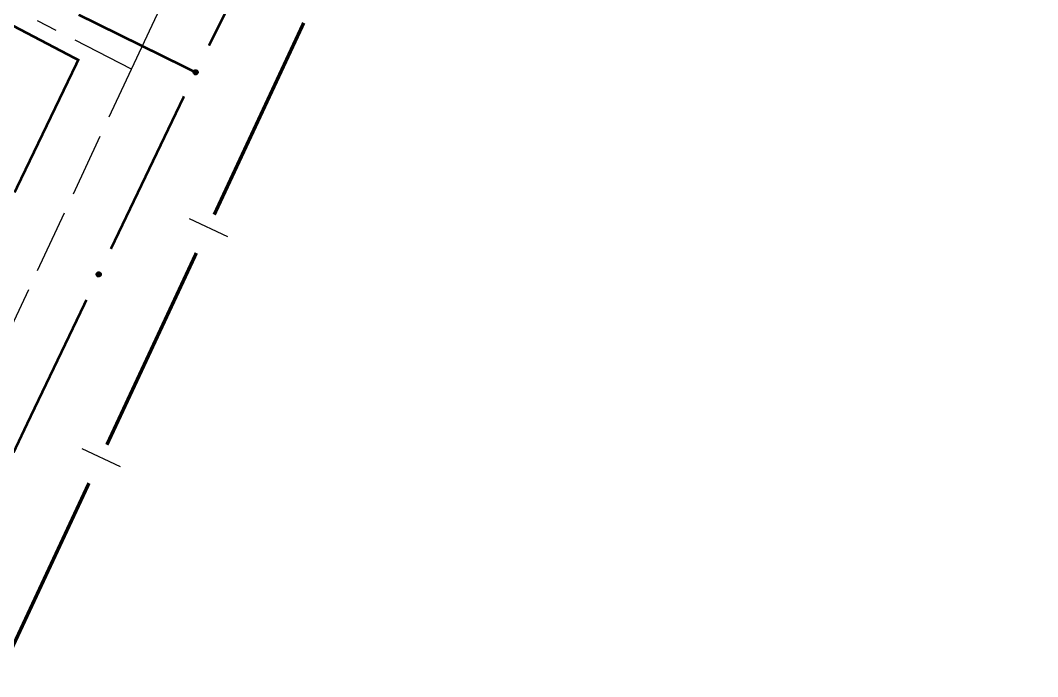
# Model space of a CAD drawing. Extents: x 203555 to 204724, y 4873703 to 4874787.
# Drawn here: x 204565.3 to 204637.4, y 4874150.7 to 4874197.2 of the extents above; entities that cross this region are included whole.
import ezdxf

# ---------------------------------------------------------------- set-up
doc = ezdxf.new("R2010")
doc.units = 0
doc.header["$LTSCALE"] = 1.5
doc.header["$MEASUREMENT"] = 0
doc.linetypes.add('TRACO_11', pattern=[8, 3, -1, 3, -1])
doc.linetypes.add('TRACO_25', pattern=[8, 3, -1, 1, -1, 1, -1])
for name, color, linetype in [('CD_MALHA_LOTES', 7, 'CONTINUOUS'), ('LM-LIM-SETORES-BAIRROS', 250, 'CONTINUOUS'), ('RU-QUADRA', 210, 'CONTINUOUS'), ('SV-EIXO-RUA-N-PAV', 6, 'CONTINUOUS'), ('SV-EIXO-RUA-PAV', 20, 'CONTINUOUS'), ('SV-RUA-NAO-PAV', 7, 'CONTINUOUS'), ('SV-RUA-PAVIM', 7, 'CONTINUOUS')]:
    doc.layers.add(name, color=color, linetype=linetype)

msp = doc.modelspace()

# ---------------------------------------------------------------- linework, layer by layer
at = {"layer": 'CD_MALHA_LOTES', "linetype": 'Continuous', "flags": 128}
for points in [[(204517.271915, 4874221.679707), (204545.419232, 4874206.920467), (204569.370822, 4874194.361285)], [(204569.370822, 4874194.361285), (204564.851144, 4874184.970526)]]:
    msp.add_lwpolyline(points, dxfattribs=at)
at = {"layer": 'LM-LIM-SETORES-BAIRROS', "const_width": 0.25}
for points in [[(204585.357089, 4874196.990353), (204579.012029, 4874183.398437)], [(204577.743016, 4874180.680053), (204571.397955, 4874167.088136)], [(204570.128943, 4874164.369753), (204563.783882, 4874150.777836)]]:
    msp.add_lwpolyline(points, dxfattribs=at)
at = {"layer": 'LM-LIM-SETORES-BAIRROS'}
for points in [[(204577.229833, 4874183.126815), (204579.948216, 4874181.857803)], [(204569.61576, 4874166.816515), (204572.334143, 4874165.547503)]]:
    msp.add_lwpolyline(points, dxfattribs=at)
at = {"layer": 'RU-QUADRA', "linetype": 'Continuous', "const_width": 0.18, "flags": 128}
msp.add_lwpolyline([(204545.419232, 4874206.920467), (204569.370822, 4874194.361285), (204564.851144, 4874184.970526)], dxfattribs=at)
at = {"layer": 'SV-EIXO-RUA-N-PAV', "const_width": 0.18}
for points in [[(204569.398342, 4874197.56845), (204577.473742, 4874193.595048)], [(204577.473742, 4874193.595048), (204577.684815, 4874193.491193)]]:
    msp.add_lwpolyline(points, dxfattribs=at)
at = {"layer": 'SV-EIXO-RUA-PAV', "const_width": 0.18}
for points in [[(204584.01215, 4874206.101921), (204578.630643, 4874195.376279)], [(204576.867532, 4874191.785996), (204571.681005, 4874180.964724)], [(204569.952163, 4874177.357633), (204566.062267, 4874169.241678)], [(204566.062267, 4874169.241678), (204565.766042, 4874168.623629)], [(204565.766042, 4874168.623629), (204564.777858, 4874166.530546)]]:
    msp.add_lwpolyline(points, dxfattribs=at)
at = {"layer": 'SV-EIXO-RUA-PAV'}
for points in [[(204577.846183, 4874193.573182), (204577.863074, 4874193.527283), (204577.868206, 4874193.484381), (204577.862187, 4874193.447366), (204577.848339, 4874193.416045), (204577.830563, 4874193.385597), (204577.805868, 4874193.358853), (204577.771885, 4874193.335242), (204577.725961, 4874193.317975), (204577.681667, 4874193.315607), (204577.645063, 4874193.319566), (204577.611571, 4874193.332125), (204577.582282, 4874193.349889), (204577.55535, 4874193.376459), (204577.531759, 4874193.411132), (204577.515513, 4874193.45773), (204577.510771, 4874193.499825), (204577.517533, 4874193.535474), (204577.530372, 4874193.569064), (204577.548893, 4874193.599931), (204577.573285, 4874193.626044), (204577.608237, 4874193.649734), (204577.654443, 4874193.665159), (204577.696373, 4874193.670368), (204577.732107, 4874193.664108), (204577.764893, 4874193.650723), (204577.795648, 4874193.633265), (204577.823565, 4874193.609561), (204577.846183, 4874193.573182)], [(204570.977952, 4874179.243167), (204570.994843, 4874179.197268), (204570.999974, 4874179.154366), (204570.993955, 4874179.117352), (204570.980107, 4874179.086031), (204570.962331, 4874179.055583), (204570.937637, 4874179.028839), (204570.903653, 4874179.005228), (204570.857729, 4874178.98796), (204570.813435, 4874178.985592), (204570.776831, 4874178.989552), (204570.743339, 4874179.002111), (204570.71405, 4874179.019875), (204570.687118, 4874179.046445), (204570.663527, 4874179.081117), (204570.647282, 4874179.127716), (204570.642539, 4874179.16981), (204570.649301, 4874179.205459), (204570.662141, 4874179.23905), (204570.680661, 4874179.269917), (204570.705053, 4874179.296029), (204570.740006, 4874179.31972), (204570.786211, 4874179.335144), (204570.828141, 4874179.340353), (204570.863876, 4874179.334094), (204570.896661, 4874179.320709), (204570.927416, 4874179.303251), (204570.955333, 4874179.279547), (204570.977952, 4874179.243167)]]:
    msp.add_lwpolyline(points, close=True, dxfattribs=at)
for points in [[(204577.559786, 4874193.608799), (204577.515474, 4874193.484775)], [(204577.573285, 4874193.626044), (204577.515513, 4874193.45773)], [(204577.590527, 4874193.631895), (204577.52657, 4874193.441628)], [(204577.608237, 4874193.649734), (204577.531759, 4874193.411132)], [(204577.63106, 4874193.653323), (204577.544409, 4874193.396762)], [(204577.654443, 4874193.665159), (204577.55535, 4874193.376459)], [(204577.673566, 4874193.666239), (204577.569914, 4874193.367893)], [(204577.696373, 4874193.670368), (204577.582282, 4874193.349889)], [(204577.712046, 4874193.664441), (204577.597778, 4874193.343946)], [(204577.732107, 4874193.664108), (204577.611571, 4874193.332125)], [(204577.746988, 4874193.655259), (204577.62672, 4874193.328561)], [(204577.764893, 4874193.650723), (204577.645063, 4874193.319566)], [(204577.779621, 4874193.638105), (204577.667123, 4874193.321302)], [(204577.795648, 4874193.633265), (204577.681667, 4874193.315607)], [(204577.807435, 4874193.617209), (204577.706193, 4874193.320734)], [(204577.823565, 4874193.609561), (204577.725961, 4874193.317975)], [(204577.548893, 4874193.599931), (204577.510771, 4874193.499825)], [(204577.832889, 4874193.59139), (204577.74875, 4874193.3306)], [(204577.846183, 4874193.573182), (204577.771885, 4874193.335242)], [(204577.854368, 4874193.547806), (204577.791693, 4874193.353899)], [(204577.863074, 4874193.527283), (204577.805868, 4874193.358853)], [(204577.866105, 4874193.502839), (204577.821152, 4874193.380635)], [(204577.868206, 4874193.484381), (204577.830563, 4874193.385597)], [(204570.680661, 4874179.269917), (204570.642539, 4874179.16981)], [(204570.691554, 4874179.278785), (204570.647242, 4874179.15476)], [(204570.705053, 4874179.296029), (204570.647282, 4874179.127716)], [(204570.722295, 4874179.30188), (204570.658339, 4874179.111613)], [(204570.740006, 4874179.31972), (204570.663527, 4874179.081117)], [(204570.762828, 4874179.323308), (204570.676177, 4874179.066748)], [(204570.786211, 4874179.335144), (204570.687118, 4874179.046445)], [(204570.805335, 4874179.336225), (204570.701682, 4874179.037878)], [(204570.828141, 4874179.340353), (204570.71405, 4874179.019875)], [(204570.843815, 4874179.334426), (204570.729547, 4874179.013931)], [(204570.863876, 4874179.334094), (204570.743339, 4874179.002111)], [(204570.878756, 4874179.325245), (204570.758489, 4874178.998547)], [(204570.896661, 4874179.320709), (204570.776831, 4874178.989552)], [(204570.91139, 4874179.308091), (204570.798891, 4874178.991287)], [(204570.927416, 4874179.303251), (204570.813435, 4874178.985592)], [(204570.939203, 4874179.287195), (204570.837961, 4874178.990719)], [(204570.955333, 4874179.279547), (204570.857729, 4874178.98796)], [(204570.964657, 4874179.261376), (204570.880518, 4874179.000585)], [(204570.977952, 4874179.243167), (204570.903653, 4874179.005228)], [(204570.986136, 4874179.217792), (204570.923462, 4874179.023884)], [(204570.994843, 4874179.197268), (204570.937637, 4874179.028839)], [(204570.997873, 4874179.172825), (204570.95292, 4874179.05062)], [(204570.999974, 4874179.154366), (204570.962331, 4874179.055583)]]:
    msp.add_lwpolyline(points, dxfattribs=at)
at = {"layer": 'SV-RUA-NAO-PAV', "linetype": 'TRACO_25'}
msp.add_polyline3d([(204573.148226, 4874193.704234, 11.112728), (204549.360336, 4874205.913401, 11.211673), (204498.696612, 4874231.518352, 10.865366), (204489.491965, 4874236.119562, 10.890102), (204478.508042, 4874239.083478, 10.741685), (204470.1737, 4874239.320404, 10.667477), (204466.826726, 4874241.52435, 10.667477)], dxfattribs=at)
at = {"layer": 'SV-RUA-PAVIM', "linetype": 'TRACO_11'}
msp.add_polyline3d([(204561.412788, 4874168.57651, 11.409562), (204573.148226, 4874193.704234, 10.098543), (204574.796252, 4874197.224146, 10.098543), (204587.839548, 4874225.082475, 10.098543), (204589.36006, 4874228.330039, 10.098543), (204603.099719, 4874257.675686, 10.098543), (204604.030712, 4874260.567222, 10.098543), (204637.399702, 4874331.65813, 10.098543)], dxfattribs=at)

doc.saveas('drawing.dxf')
